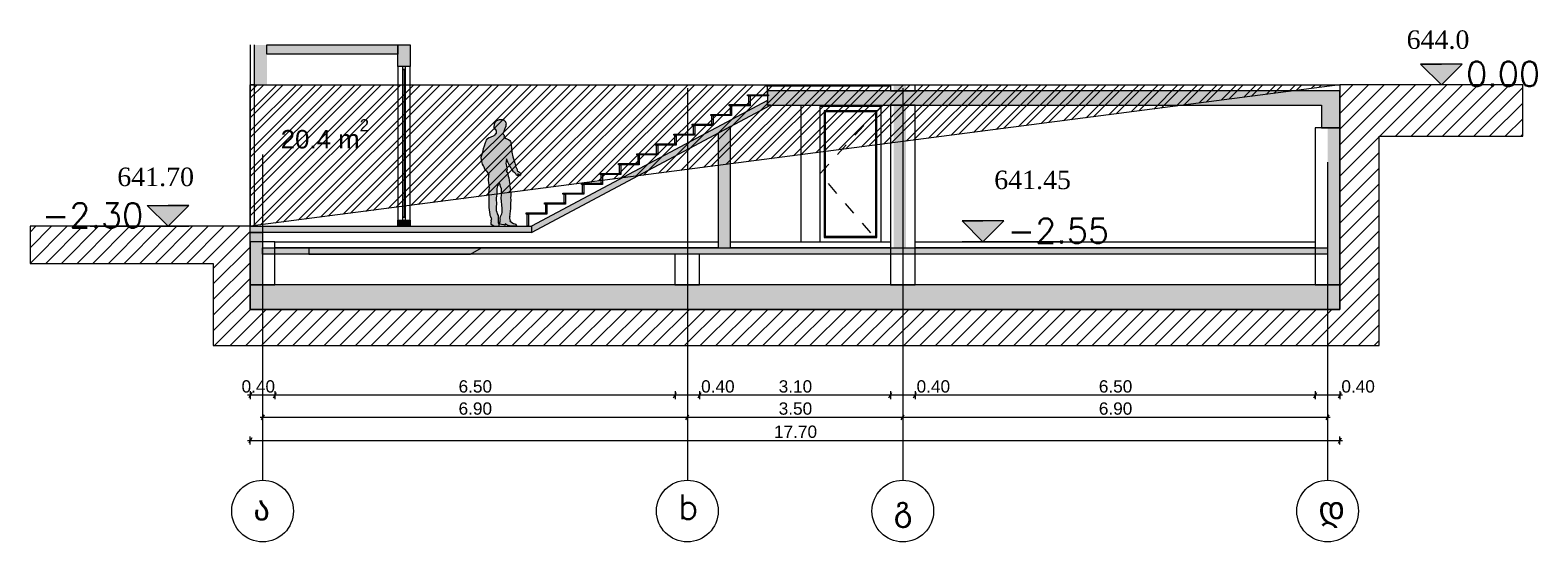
# Model space of a CAD drawing. Header units: millimetres. Extents: x 475616349 to 476941521, y 4620115302 to 4621446928.
# Drawn here: x 476884106 to 476908580, y 4620578186 to 4620586506 of the extents above; entities that cross this region are included whole.
import ezdxf

# ---------------------------------------------------------------- set-up
doc = ezdxf.new("R2010")
doc.units = ezdxf.units.MM
doc.header["$MEASUREMENT"] = 0
doc.linetypes.add('Dashed', pattern=[423.333333, 211.666667, -211.666667])
for name, color, linetype, lineweight in [('0_0 Architecture_Pen_No__7', 7, 'Continuous', 0), ('0_0 Architecture_Pen_No__8', 8, 'Continuous', 0), ('0_Pen_No__1_Pen_No__250', 7, 'Continuous', 0), ('0_Pen_No__250_Pen_No__142', 142, 'Continuous', 0), ('2D Drafting - General_Pen_No__250_Pen_No__7', 7, 'Continuous', 0), ('2D Drafting - General_Pen_No__250_Pen_No__7_Pen_No__154', 154, 'Continuous', 0), ('2D Drafting - General_Pen_No__250_Pen_No__7_Pen_No__250', 7, 'Continuous', 0), ('2D Drafting - General_Pen_No__250_Pen_No__7_Pen_No__7', 7, 'Continuous', 0), ('2D Drafting - General_Pen_No__5', 5, 'Continuous', 0), ('2D Drafting - General_Pen_No__7_Pen_No__253', 252, 'Continuous', 0), ('a-iataki_Pen_No__5_Pen_No__5_Pen_No__142', 142, 'Continuous', 0), ('gegmebi_Pen_No__7_Pen_No__250', 7, 'Continuous', 0), ('kar-panjara_Pen_No__7_Pen_No__250', 7, 'Continuous', 0), ('New_2D Drafting - General_Pen_No__1', 1, 'Continuous', 0), ('New_2D Drafting - General_Pen_No__250_Pen_No__7', 7, 'Continuous', 0), ('New_2D Drafting - General_Pen_No__7_Pen_No__250', 7, 'Continuous', 0), ('New_2D Drafting - General_Pen_No__7_Pen_No__7', 7, 'Continuous', 0), ('New_New_piketebi_Pen_No__7_Pen_No__1', 1, 'Continuous', 0), ('New_R03_Nakveti_Pen_No__1', 1, 'Continuous', 0), ('New_reg_nak_Pen_No__250', 7, 'Continuous', 0), ('New_shenobebi_Pen_No__4', 7, 'Continuous', 0), ('New_shenobebi_Pen_No__7', 7, 'Continuous', 0), ('zoma_Pen_No__142', 142, 'Continuous', 0), ('zoma_Pen_No__1_Pen_No__142', 142, 'Continuous', 0), ('zoma_Pen_No__5_Pen_No__5_Pen_No__142', 142, 'Continuous', 0)]:
    doc.layers.add(name, color=color, linetype=linetype, lineweight=lineweight)
doc.layers.add('New_R03_Nakveti', color=7, linetype='Continuous')
doc.layers.add('zoma', color=7, linetype='Continuous')
doc.styles.add('GENERATED_STYLE_2', font='arial.ttf')
doc.styles.add('GENERATED_STYLE_8', font='times.ttf')
doc.styles.add('GENERATED_STYLE_9', font='sylfaen.ttf')
doc.dimstyles.new('GENERATED_STYLE__1', dxfattribs={"dimtxt": 200, "dimasz": 64.421331, "dimexe": 0.18, "dimexo": 3, "dimgap": 0.09, "dimtad": 1, "dimtih": 1, "dimtoh": 1, "dimlfac": 0.001, "dimzin": 0, "dimdsep": 46, "dimtxsty": 'GENERATED_STYLE_2', "dimblk": 'ARROWHEAD_2', "dimblk1": 'ARROWHEAD_2', "dimblk2": 'ARROWHEAD_2', "dimcen": 0.09, "dimclrd": 142, "dimclre": 142, "dimclrt": 142, "dimadec": 0, "dimazin": 0, "dimtfac": 1, "dimtdec": 4, "dimtmove": 0, "dimatfit": 3, "dimfxl": 1, "dimtolj": 1, "dimtzin": 0, "dimarcsym": 0})
doc.dimstyles.new('GENERATED_STYLE__3', dxfattribs={"dimtxt": 200, "dimasz": 64.421331, "dimexe": 0.18, "dimexo": 3, "dimgap": 0.09, "dimtad": 1, "dimtih": 1, "dimtoh": 1, "dimlfac": 0.001, "dimzin": 0, "dimdsep": 46, "dimtxsty": 'GENERATED_STYLE_2', "dimblk": 'ARROWHEAD_2', "dimblk1": 'ARROWHEAD_2', "dimblk2": 'ARROWHEAD_2', "dimcen": 0.09, "dimclrd": 142, "dimclre": 142, "dimclrt": 142, "dimadec": 0, "dimazin": 0, "dimtfac": 1, "dimtdec": 4, "dimtmove": 2, "dimatfit": 3, "dimfxl": 1, "dimtolj": 1, "dimtzin": 0, "dimarcsym": 0})

# ---------------------------------------------------------------- blocks, each defined once
blk = doc.blocks.new('Standing Man Contour 02 23')
at = {"layer": 'New_R03_Nakveti_Pen_No__1', "linetype": 'Continuous', "lineweight": 0}
blk.add_hatch(color=1, dxfattribs=at).paths.add_polyline_path([(-109, 855), (-110, 843), (-109, 830), (-98, 820), (-83, 829), (-79, 840), (-69, 846), (-60, 846), (-79, 829), (-72, 823), (-44, 833), (-35, 844), (-29, 853), (-24, 864), (-19, 860), (-13, 868), (-1, 880), (6, 884), (25, 913), (38, 937), (52, 956), (65, 976), (77, 997), (86, 1019), (97, 1043), (108, 1072), (120, 1095), (125, 1046), (130, 1024), (120, 980), (111, 914), (125, 899), (105, 868), (100, 850), (91, 814), (85, 789), (75, 744), (72, 711), (66, 682), (70, 663), (63, 627), (53, 578), (51, 545), (51, 519), (49, 495), (53, 469), (50, 425), (53, 377), (54, 314), (54, 291), (62, 244), (66, 202), (67, 181), (73, 173), (69, 166), (71, 147), (71, 128), (64, 103), (58, 90), (69, 89), (35, 62), (8, 48), (-15, 42), (-31, 35), (-39, 21), (-40, 15), (-43, 14), (-43, 5), (-22, 0), (0, 0), (43, 2), (93, 14), (134, 35), (140, 38), (140, 20), (156, 24), (201, 30), (222, 36), (230, 43), (228, 67), (222, 67), (222, 86), (221, 102), (217, 102), (222, 109), (221, 132), (216, 158), (194, 201), (193, 225), (191, 251), (193, 288), (205, 461), (200, 509), (204, 558), (203, 607), (216, 648), (221, 673), (242, 713), (253, 683), (268, 657), (273, 639), (277, 613), (277, 582), (280, 548), (279, 520), (283, 491), (291, 462), (287, 420), (282, 388), (284, 357), (286, 327), (287, 299), (288, 280), (286, 258), (278, 232), (270, 202), (255, 177), (255, 135), (256, 102), (254, 83), (253, 74), (258, 75), (256, 63), (251, 45), (245, 34), (247, 19), (243, 15), (244, 0), (255, -4), (291, -4), (328, 4), (351, 19), (368, 31), (369, 45), (368, 58), (370, 70), (366, 85), (370, 87), (367, 104), (361, 117), (365, 126), (377, 152), (387, 176), (387, 188), (384, 191), (396, 269), (400, 304), (403, 332), (403, 369), (403, 412), (404, 486), (406, 529), (407, 553), (404, 578), (400, 590), (398, 631), (400, 664), (409, 719), (413, 739), (413, 779), (409, 799), (410, 825), (404, 851), (416, 860), (426, 877), (442, 898), (446, 897), (455, 909), (471, 931), (483, 961), (496, 983), (509, 1008), (522, 1053), (528, 1080), (528, 1089), (531, 1100), (531, 1126), (521, 1154), (518, 1173), (502, 1226), (492, 1263), (479, 1311), (462, 1365), (453, 1384), (451, 1392), (448, 1399), (437, 1415), (431, 1421), (428, 1430), (402, 1442), (379, 1450), (360, 1458), (340, 1465), (320, 1477), (311, 1486), (307, 1488), (301, 1496), (298, 1502), (293, 1511), (284, 1509), (282, 1517), (282, 1533), (284, 1541), (284, 1548), (286, 1563), (287, 1568), (291, 1570), (297, 1570), (302, 1574), (307, 1585), (312, 1602), (315, 1606), (320, 1601), (320, 1625), (315, 1648), (314, 1667), (319, 1664), (317, 1673), (299, 1696), (287, 1708), (275, 1718), (264, 1727), (260, 1726), (250, 1731), (232, 1736), (216, 1737), (207, 1736), (194, 1739), (180, 1735), (166, 1725), (164, 1730), (153, 1718), (147, 1708), (143, 1709), (139, 1697), (131, 1681), (127, 1659), (131, 1654), (131, 1642), (134, 1620), (136, 1621), (138, 1614), (139, 1610), (143, 1613), (144, 1602), (147, 1592), (153, 1574), (158, 1560), (164, 1539), (168, 1524), (173, 1517), (180, 1514), (181, 1502), (168, 1493), (161, 1483), (156, 1475), (157, 1465), (162, 1455), (154, 1444), (128, 1428), (102, 1417), (90, 1410), (66, 1394), (54, 1379), (51, 1364), (47, 1324), (41, 1271), (35, 1220), (36, 1204), (28, 1180), (21, 1156), (17, 1127), (13, 1113), (5, 1097), (4, 1079), (-3, 1063), (-8, 1046), (-12, 1037), (-17, 1031), (-21, 1011), (-24, 1002), (-29, 992), (-26, 978), (-36, 957), (-45, 937), (-54, 925), (-55, 917), (-53, 907), (-57, 899), (-72, 890), (-77, 885), (-85, 881), (-94, 875)])
at = {"layer": 'New_R03_Nakveti_Pen_No__1', "color": 1, "linetype": 'Continuous', "lineweight": 0, "flags": 128}
blk.add_lwpolyline([(-109, 855), (-110, 843), (-109, 830), (-98, 820), (-83, 829), (-79, 840), (-69, 846), (-60, 846), (-79, 829), (-72, 823), (-44, 833), (-35, 844), (-29, 853), (-24, 864), (-19, 860), (-13, 868), (-1, 880), (6, 884), (25, 913), (38, 937), (52, 956), (65, 976), (77, 997), (86, 1019), (97, 1043), (108, 1072), (120, 1095), (125, 1046), (130, 1024), (120, 980), (111, 914), (125, 899), (105, 868), (100, 850), (91, 814), (85, 789), (75, 744), (72, 711), (66, 682), (70, 663), (63, 627), (53, 578), (51, 545), (51, 519), (49, 495), (53, 469), (50, 425), (53, 377), (54, 314), (54, 291), (62, 244), (66, 202), (67, 181), (73, 173), (69, 166), (71, 147), (71, 128), (64, 103), (58, 90), (69, 89), (35, 62), (8, 48), (-15, 42), (-31, 35), (-39, 21), (-40, 15), (-43, 14), (-43, 5), (-22, 0), (0, 0), (43, 2), (93, 14), (134, 35), (140, 38), (140, 20), (156, 24), (201, 30), (222, 36), (230, 43), (228, 67), (222, 67), (222, 86), (221, 102), (217, 102), (222, 109), (221, 132), (216, 158), (194, 201), (193, 225), (191, 251), (193, 288), (205, 461), (200, 509), (204, 558), (203, 607), (216, 648), (221, 673), (242, 713), (253, 683), (268, 657), (273, 639), (277, 613), (277, 582), (280, 548), (279, 520), (283, 491), (291, 462), (287, 420), (282, 388), (284, 357), (286, 327), (287, 299), (288, 280), (286, 258), (278, 232), (270, 202), (255, 177), (255, 135), (256, 102), (254, 83), (253, 74), (258, 75), (256, 63), (251, 45), (245, 34), (247, 19), (243, 15), (244, 0), (255, -4), (291, -4), (328, 4), (351, 19), (368, 31), (369, 45), (368, 58), (370, 70), (366, 85), (370, 87), (367, 104), (361, 117), (365, 126), (377, 152), (387, 176), (387, 188), (384, 191), (396, 269), (400, 304), (403, 332), (403, 369), (403, 412), (404, 486), (406, 529), (407, 553), (404, 578), (400, 590), (398, 631), (400, 664), (409, 719), (413, 739), (413, 779), (409, 799), (410, 825), (404, 851), (416, 860), (426, 877), (442, 898), (446, 897), (455, 909), (471, 931), (483, 961), (496, 983), (509, 1008), (522, 1053), (528, 1080), (528, 1089), (531, 1100), (531, 1126), (521, 1154), (518, 1173), (502, 1226), (492, 1263), (479, 1311), (462, 1365), (453, 1384), (451, 1392), (448, 1399), (437, 1415), (431, 1421), (428, 1430), (402, 1442), (379, 1450), (360, 1458), (340, 1465), (320, 1477), (311, 1486), (307, 1488), (301, 1496), (298, 1502), (293, 1511), (284, 1509), (282, 1517), (282, 1533), (284, 1541), (284, 1548), (286, 1563), (287, 1568), (291, 1570), (297, 1570), (302, 1574), (307, 1585), (312, 1602), (315, 1606), (320, 1601), (320, 1625), (315, 1648), (314, 1667), (319, 1664), (317, 1673), (299, 1696), (287, 1708), (275, 1718), (264, 1727), (260, 1726), (250, 1731), (232, 1736), (216, 1737), (207, 1736), (194, 1739), (180, 1735), (166, 1725), (164, 1730), (153, 1718), (147, 1708), (143, 1709), (139, 1697), (131, 1681), (127, 1659), (131, 1654), (131, 1642), (134, 1620), (136, 1621), (138, 1614), (139, 1610), (143, 1613), (144, 1602), (147, 1592), (153, 1574), (158, 1560), (164, 1539), (168, 1524), (173, 1517), (180, 1514), (181, 1502), (168, 1493), (161, 1483), (156, 1475), (157, 1465), (162, 1455), (154, 1444), (128, 1428), (102, 1417), (90, 1410), (66, 1394), (54, 1379), (51, 1364), (47, 1324), (41, 1271), (35, 1220), (36, 1204), (28, 1180), (21, 1156), (17, 1127), (13, 1113), (5, 1097), (4, 1079), (-3, 1063), (-8, 1046), (-12, 1037), (-17, 1031), (-21, 1011), (-24, 1002), (-29, 992), (-26, 978), (-36, 957), (-45, 937), (-54, 925), (-55, 917), (-53, 907), (-57, 899), (-72, 890), (-77, 885), (-85, 881), (-94, 875)], close=True, dxfattribs=at)
blk = doc.blocks.new('*D492', base_point=(476577134, 4620325126))
at = {"layer": 'zoma_Pen_No__142', "color": 142, "linetype": 'Continuous', "lineweight": 0, "transparency": 16777216}
for p, q in [((476898256, 4620580169), (476898305, 4620580253)), ((476898281, 4620580275), (476898281, 4620580147)), ((476905181, 4620580211), (476898281, 4620580211)), ((476905156, 4620580169), (476905205, 4620580253)), ((476905181, 4620580275), (476905181, 4620580147)), ((476905222, 4620580211), (476905181, 4620580211))]:
    blk.add_line(p, q, dxfattribs=at)
at = {"layer": 'zoma_Pen_No__142', "color": 142, "lineweight": 0, "transparency": 16777216, "insert": (476901465, 4620580251), "char_height": 200, "attachment_point": 7, "style": 'GENERATED_STYLE_2'}
blk.add_mtext('\\A1;{\\pql;\\fArial CYR|b0|i0|c204|p34;6.90}', dxfattribs=at)
blk = doc.blocks.new('ARROWHEAD_2')
at = {"color": 0, "linetype": 'Continuous', "lineweight": 0}
for p, q in [((0, 0), (-1, 0)), ((-0.38, -0.66), (0.38, 0.66))]:
    blk.add_line(p, q, dxfattribs=at)
blk = doc.blocks.new('*D493', base_point=(476577134, 4620325126))
at = {"layer": 'zoma_Pen_No__142', "color": 142, "linetype": 'Continuous', "lineweight": 0, "transparency": 16777216}
for p, q in [((476894757, 4620580169), (476894806, 4620580253)), ((476894781, 4620580275), (476894781, 4620580147)), ((476898281, 4620580211), (476894781, 4620580211)), ((476898256, 4620580169), (476898305, 4620580253))]:
    blk.add_line(p, q, dxfattribs=at)
at = {"layer": 'zoma_Pen_No__142', "color": 142, "lineweight": 0, "transparency": 16777216, "insert": (476896265, 4620580251), "char_height": 200, "attachment_point": 7, "style": 'GENERATED_STYLE_2'}
blk.add_mtext('\\A1;{\\pql;\\fArial CYR|b0|i0|c204|p34;3.50}', dxfattribs=at)
blk = doc.blocks.new('*D494', base_point=(476577134, 4620325126))
at = {"layer": 'zoma_Pen_No__142', "color": 142, "linetype": 'Continuous', "lineweight": 0, "transparency": 16777216}
for p, q in [((476887881, 4620580211), (476887840, 4620580211)), ((476887906, 4620580253), (476887857, 4620580169)), ((476887881, 4620580275), (476887881, 4620580147)), ((476894781, 4620580211), (476887881, 4620580211)), ((476894757, 4620580169), (476894806, 4620580253)), ((476894781, 4620580275), (476894781, 4620580147))]:
    blk.add_line(p, q, dxfattribs=at)
at = {"layer": 'zoma_Pen_No__142', "color": 142, "lineweight": 0, "transparency": 16777216, "insert": (476891065, 4620580251), "char_height": 200, "attachment_point": 7, "style": 'GENERATED_STYLE_2'}
blk.add_mtext('\\A1;{\\pql;\\fArial CYR|b0|i0|c204|p34;6.90}', dxfattribs=at)
blk = doc.blocks.new('*D495', base_point=(476577134, 4620325126))
at = {"layer": 'zoma_Pen_No__142', "color": 142, "linetype": 'Continuous', "lineweight": 0, "transparency": 16777216}
for p, q in [((476904956, 4620580528), (476905005, 4620580613)), ((476904980, 4620580634), (476904980, 4620580507)), ((476905356, 4620580528), (476905405, 4620580613)), ((476905381, 4620580634), (476905381, 4620580507)), ((476905381, 4620580571), (476904980, 4620580571)), ((476905422, 4620580571), (476905381, 4620580571))]:
    blk.add_line(p, q, dxfattribs=at)
at = {"layer": 'zoma_Pen_No__142', "color": 142, "lineweight": 0, "transparency": 16777216, "insert": (476905405, 4620580611), "char_height": 200, "attachment_point": 7, "style": 'GENERATED_STYLE_2'}
blk.add_mtext('\\A1;{\\pql;\\fArial CYR|b0|i0|c204|p34;0.40}', dxfattribs=at)
blk = doc.blocks.new('*D496', base_point=(476577134, 4620325126))
at = {"layer": 'zoma_Pen_No__142', "color": 142, "linetype": 'Continuous', "lineweight": 0, "transparency": 16777216}
for p, q in [((476898456, 4620580528), (476898505, 4620580613)), ((476898481, 4620580634), (476898481, 4620580507)), ((476904956, 4620580528), (476905005, 4620580613)), ((476904980, 4620580634), (476904980, 4620580507)), ((476904980, 4620580571), (476898481, 4620580571))]:
    blk.add_line(p, q, dxfattribs=at)
at = {"layer": 'zoma_Pen_No__142', "color": 142, "lineweight": 0, "transparency": 16777216, "char_height": 200, "attachment_point": 7, "style": 'GENERATED_STYLE_2'}
for s, insert in [('\\A1;{\\pql;\\fArial CYR|b0|i0|c204|p34;0.40}', (476898505, 4620580611)), ('\\A1;{\\pql;\\fArial CYR|b0|i0|c204|p34;6.50}', (476901465, 4620580611))]:
    blk.add_mtext(s, dxfattribs=dict(at, insert=insert))
blk = doc.blocks.new('*D497', base_point=(476577134, 4620325126))
at = {"layer": 'zoma_Pen_No__142', "color": 142, "linetype": 'Continuous', "lineweight": 0, "transparency": 16777216}
for p, q in [((476898056, 4620580528), (476898105, 4620580613)), ((476898081, 4620580634), (476898081, 4620580507)), ((476898456, 4620580528), (476898505, 4620580613)), ((476898481, 4620580634), (476898481, 4620580507)), ((476898481, 4620580571), (476898081, 4620580571))]:
    blk.add_line(p, q, dxfattribs=at)
blk = doc.blocks.new('*D498', base_point=(476577134, 4620325126))
at = {"layer": 'zoma_Pen_No__142', "color": 142, "linetype": 'Continuous', "lineweight": 0, "transparency": 16777216}
for p, q in [((476894956, 4620580528), (476895005, 4620580613)), ((476894981, 4620580634), (476894981, 4620580507)), ((476898056, 4620580528), (476898105, 4620580613)), ((476898081, 4620580634), (476898081, 4620580507)), ((476898081, 4620580571), (476894981, 4620580571))]:
    blk.add_line(p, q, dxfattribs=at)
at = {"layer": 'zoma_Pen_No__142', "color": 142, "lineweight": 0, "transparency": 16777216, "char_height": 200, "attachment_point": 7, "style": 'GENERATED_STYLE_2'}
for s, insert in [('\\A1;{\\pql;\\fArial CYR|b0|i0|c204|p34;0.40}', (476895005, 4620580611)), ('\\A1;{\\pql;\\fArial CYR|b0|i0|c204|p34;3.10}', (476896265, 4620580611))]:
    blk.add_mtext(s, dxfattribs=dict(at, insert=insert))
blk = doc.blocks.new('*D499', base_point=(476577134, 4620325126))
at = {"layer": 'zoma_Pen_No__142', "color": 142, "linetype": 'Continuous', "lineweight": 0, "transparency": 16777216}
for p, q in [((476894556, 4620580528), (476894605, 4620580613)), ((476894581, 4620580634), (476894581, 4620580507)), ((476894956, 4620580528), (476895005, 4620580613)), ((476894981, 4620580634), (476894981, 4620580507)), ((476894981, 4620580571), (476894581, 4620580571))]:
    blk.add_line(p, q, dxfattribs=at)
blk = doc.blocks.new('*D500', base_point=(476577134, 4620325126))
at = {"layer": 'zoma_Pen_No__142', "color": 142, "linetype": 'Continuous', "lineweight": 0, "transparency": 16777216}
for p, q in [((476888057, 4620580528), (476888106, 4620580613)), ((476894556, 4620580528), (476894605, 4620580613)), ((476894581, 4620580634), (476894581, 4620580507)), ((476894581, 4620580571), (476888081, 4620580571))]:
    blk.add_line(p, q, dxfattribs=at)
at = {"layer": 'zoma_Pen_No__142', "color": 142, "lineweight": 0, "transparency": 16777216, "insert": (476891065, 4620580611), "char_height": 200, "attachment_point": 7, "style": 'GENERATED_STYLE_2'}
blk.add_mtext('\\A1;{\\pql;\\fArial CYR|b0|i0|c204|p34;6.50}', dxfattribs=at)
blk = doc.blocks.new('*D501', base_point=(476577134, 4620325126))
at = {"layer": 'zoma_Pen_No__142', "color": 142, "linetype": 'Continuous', "lineweight": 0, "transparency": 16777216}
for p, q in [((476887705, 4620580613), (476887656, 4620580528)), ((476887681, 4620580634), (476887681, 4620580507)), ((476888057, 4620580528), (476888106, 4620580613)), ((476888081, 4620580634), (476888081, 4620580507)), ((476887681, 4620580571), (476887639, 4620580571)), ((476888081, 4620580571), (476887681, 4620580571)), ((476894581, 4620580571), (476888081, 4620580571))]:
    blk.add_line(p, q, dxfattribs=at)
at = {"layer": 'zoma_Pen_No__142', "color": 142, "lineweight": 0, "transparency": 16777216, "insert": (476887540, 4620580611), "char_height": 200, "attachment_point": 7, "style": 'GENERATED_STYLE_2'}
blk.add_mtext('\\A1;{\\pql;\\fArial CYR|b0|i0|c204|p34;0.40}', dxfattribs=at)
blk = doc.blocks.new('*D502', base_point=(476577134, 4620325126))
at = {"layer": 'zoma_Pen_No__142', "color": 142, "linetype": 'Continuous', "lineweight": 0, "transparency": 16777216}
for p, q in [((476887705, 4620579877), (476887656, 4620579792)), ((476887681, 4620579771), (476887681, 4620579898)), ((476905356, 4620579792), (476905405, 4620579877)), ((476905381, 4620579771), (476905381, 4620579898)), ((476887639, 4620579834), (476887681, 4620579834)), ((476887681, 4620579834), (476905381, 4620579834)), ((476905381, 4620579834), (476905422, 4620579834))]:
    blk.add_line(p, q, dxfattribs=at)
at = {"layer": 'zoma_Pen_No__142', "color": 142, "lineweight": 0, "transparency": 16777216, "insert": (476896189, 4620579874), "char_height": 200, "attachment_point": 7, "style": 'GENERATED_STYLE_2'}
blk.add_mtext('\\A1;{\\pql;\\fArial CYR|b0|i0|c204|p34;17.70}', dxfattribs=at)

msp = doc.modelspace()

# ---------------------------------------------------------------- hatches: boundary and pattern name
at = {"layer": '0_0 Architecture_Pen_No__8', "linetype": 'Continuous', "lineweight": 0, "true_color": 0x404040}
msp.add_hatch(color=250, dxfattribs=at).paths.add_polyline_path([(476905380.742, 4620582366.264), (476887681.124, 4620582366.264), (476887681.124, 4620581966.264), (476905380.742, 4620581966.264)])
at = {"layer": '0_Pen_No__250_Pen_No__142', "linetype": 'Continuous', "lineweight": 0}
for points in [[(476907029.266, 4620585616.264), (476907366.795, 4620585953.958), (476906691.573, 4620585953.793)], [(476886345.109, 4620583316.272), (476886007.58, 4620583653.966), (476886682.802, 4620583653.801)], [(476899582.435, 4620583066.264), (476899919.964, 4620583403.958), (476899244.741, 4620583403.793)]]:
    msp.add_hatch(color=142, dxfattribs=at).paths.add_polyline_path(points)
at = {"layer": '2D Drafting - General_Pen_No__250_Pen_No__7', "linetype": 'Continuous', "lineweight": 0}
for points in [[(476887950.393, 4620586266.256), (476890080.399, 4620586266.256), (476890080.399, 4620586116.256), (476887950.393, 4620586116.256)], [(476905180.946, 4620585516.263), (476905081.124, 4620585516.263), (476896080.39, 4620585516.263), (476896080.39, 4620585286.171), (476905081.124, 4620585286.171), (476905081.124, 4620584916.264), (476905380.742, 4620584916.264), (476905380.742, 4620585516.263)], [(476896134.09, 4620585286.171), (476896080.39, 4620585286.173), (476896080.393, 4620585359.332), (476892250.84, 4620583316.272), (476892250.84, 4620583266.178), (476892250.84, 4620583217.101)], [(476905181.142, 4620582966.264), (476905181.142, 4620582866.257), (476887881.107, 4620582866.257), (476887881.124, 4620582966.264)]]:
    msp.add_hatch(color=7, dxfattribs=at).paths.add_polyline_path(points)
at = {"layer": '2D Drafting - General_Pen_No__250_Pen_No__7_Pen_No__154', "linetype": 'Continuous', "lineweight": 0}
for points in [[(476905181.142, 4620582366.264), (476905181.142, 4620584916.264), (476905380.742, 4620584916.264), (476905380.742, 4620582366.264)], [(476887881.142, 4620582366.264), (476887681.383, 4620582366.264), (476887681.383, 4620583216.14), (476887881.142, 4620583216.14)]]:
    msp.add_hatch(color=154, dxfattribs=at).paths.add_polyline_path(points)
at = {"layer": '2D Drafting - General_Pen_No__250_Pen_No__7_Pen_No__7', "linetype": 'Continuous', "lineweight": 0}
for points in [[(476887751.374, 4620585616.264), (476887751.374, 4620586266.256), (476887951.374, 4620586266.256), (476887951.374, 4620585616.264)], [(476890080.399, 4620585916.272), (476890080.399, 4620586266.256), (476890280.22, 4620586266.256), (476890280.22, 4620585916.272)], [(476898131.124, 4620582966.264), (476898131.124, 4620585623.18), (476898331.124, 4620585623.18), (476898331.124, 4620582966.264)], [(476890080.399, 4620583316.272), (476890080.399, 4620583416.272), (476890280.22, 4620583416.272), (476890280.22, 4620583316.272)]]:
    msp.add_hatch(color=7, dxfattribs=at).paths.add_polyline_path(points)
at = {"layer": 'New_2D Drafting - General_Pen_No__1', "linetype": 'Continuous', "lineweight": 0}
h = msp.add_hatch(dxfattribs=at)
h.set_pattern_fill('STEEL', color=1, style=0, pattern_type=2)
h.set_pattern_definition([(45, (476577134.07, 4620325125.74), (-159.09903, 159.09903), []), (45, (476577081.04, 4620325178.77), (-159.09903, 159.09903), [])])
h.paths.add_polyline_path([(476887681.374, 4620585616.134), (476905380.742, 4620585616.264), (476887681.374, 4620583316.272)])
at = {"layer": 'New_2D Drafting - General_Pen_No__250_Pen_No__7', "linetype": 'Continuous', "lineweight": 0}
for points in [[(476895281.383, 4620582966.264), (476895481.388, 4620582966.264), (476895481.383, 4620584938.468), (476895281.383, 4620584831.832)], [(476887681.383, 4620583216.14), (476887681.383, 4620583316.272), (476892250.84, 4620583316.272), (476892250.84, 4620583216.14)], [(476888630.238, 4620582966.389), (476888630.238, 4620582866.257), (476891260.378, 4620582866.257), (476891436.075, 4620582966.389)]]:
    msp.add_hatch(color=7, dxfattribs=at).paths.add_polyline_path(points)
at = {"layer": 'New_2D Drafting - General_Pen_No__7_Pen_No__7', "linetype": 'Continuous', "lineweight": 0}
h = msp.add_hatch(dxfattribs=at)
h.set_pattern_fill('MASONRY_BLOCK', style=0, pattern_type=2)
h.set_pattern_definition([(45, (476577134.07, 4620325125.74), (-127.27922, 127.27922), [])])
h.paths.add_polyline_path([(476908351.209, 4620584780.54), (476908350.926, 4620585616.264), (476905380.749, 4620585616.264), (476905380.711, 4620581966.264), (476887680.919, 4620581966.264), (476887680.919, 4620583316.272), (476884105.627, 4620583316.272), (476884105.627, 4620582712.924), (476887080.593, 4620582712.924), (476887080.593, 4620581379.336), (476906018.381, 4620581379.336), (476906018.381, 4620584779.752)])

# ---------------------------------------------------------------- linework, layer by layer
at = {"layer": '0_0 Architecture_Pen_No__7', "color": 7, "linetype": 'Continuous', "lineweight": 0, "flags": 128}
msp.add_lwpolyline([(476905380.742, 4620582366.264), (476887681.124, 4620582366.264), (476887681.124, 4620581966.264), (476905380.742, 4620581966.264)], close=True, dxfattribs=at)
at = {"layer": '0_Pen_No__1_Pen_No__250', "color": 7, "linetype": 'Continuous', "lineweight": 0, "flags": 128}
for points in [[(476907029.266, 4620585616.264), (476906691.573, 4620585953.793), (476907029.184, 4620585953.875)], [(476907029.266, 4620585616.264), (476907366.795, 4620585953.958), (476907029.184, 4620585953.875)], [(476908291.655, 4620585616.572), (476906691.655, 4620585616.182)], [(476886345.109, 4620583316.272), (476886007.58, 4620583653.966), (476886345.191, 4620583653.883)], [(476886345.109, 4620583316.272), (476886682.802, 4620583653.801), (476886345.191, 4620583653.883)], [(476885082.72, 4620583316.58), (476886682.72, 4620583316.19)], [(476899582.435, 4620583066.264), (476899244.741, 4620583403.793), (476899582.352, 4620583403.875)], [(476899582.435, 4620583066.264), (476899919.964, 4620583403.958), (476899582.352, 4620583403.875)], [(476900844.824, 4620583066.572), (476899244.824, 4620583066.182)]]:
    msp.add_lwpolyline(points, dxfattribs=at)
at = {"layer": '0_Pen_No__250_Pen_No__142', "color": 142, "linetype": 'Continuous', "lineweight": 0, "flags": 128}
for points in [[(476907029.266, 4620585616.264), (476907366.795, 4620585953.958), (476906691.573, 4620585953.793)], [(476886345.109, 4620583316.272), (476886007.58, 4620583653.966), (476886682.802, 4620583653.801)], [(476899582.435, 4620583066.264), (476899919.964, 4620583403.958), (476899244.741, 4620583403.793)]]:
    msp.add_lwpolyline(points, close=True, dxfattribs=at)
at = {"layer": '2D Drafting - General_Pen_No__250_Pen_No__7', "color": 7, "linetype": 'Continuous', "lineweight": 0, "flags": 128}
for points in [[(476887950.393, 4620586266.256), (476890080.399, 4620586266.256), (476890080.399, 4620586116.256), (476887950.393, 4620586116.256)], [(476905180.946, 4620585516.263), (476905081.124, 4620585516.263), (476896080.39, 4620585516.263), (476896080.39, 4620585286.171), (476905081.124, 4620585286.171), (476905081.124, 4620584916.264), (476905380.742, 4620584916.264), (476905380.742, 4620585516.263)], [(476896134.09, 4620585286.171), (476896080.39, 4620585286.173), (476896080.393, 4620585359.332), (476892250.84, 4620583316.272), (476892250.84, 4620583266.178), (476892250.84, 4620583217.101)], [(476905181.142, 4620582966.264), (476905181.142, 4620582866.257), (476887881.107, 4620582866.257), (476887881.124, 4620582966.264)]]:
    msp.add_lwpolyline(points, close=True, dxfattribs=at)
at = {"layer": '2D Drafting - General_Pen_No__250_Pen_No__7_Pen_No__250', "color": 7, "linetype": 'Continuous', "lineweight": 0, "flags": 128}
for points in [[(476890080.399, 4620585916.272), (476890080.399, 4620586266.256), (476890280.22, 4620586266.256), (476890280.22, 4620585916.272)], [(476890080.399, 4620583316.272), (476890080.399, 4620583416.272), (476890280.22, 4620583416.272), (476890280.22, 4620583316.272)]]:
    msp.add_lwpolyline(points, close=True, dxfattribs=at)
at = {"layer": '2D Drafting - General_Pen_No__250_Pen_No__7_Pen_No__7', "color": 7, "linetype": 'Continuous', "lineweight": 0, "flags": 128}
msp.add_lwpolyline([(476887881.142, 4620582366.264), (476887681.383, 4620582366.264), (476887681.383, 4620583216.14), (476887881.142, 4620583216.14)], close=True, dxfattribs=at)
at = {"layer": '2D Drafting - General_Pen_No__7_Pen_No__253', "color": 252, "linetype": 'Continuous', "lineweight": 0, "flags": 128}
for points in [[(476897931.124, 4620585266.264), (476896931.123, 4620585266.264), (476896931.123, 4620583066.264), (476897931.124, 4620583066.264)], [(476897861.584, 4620585196.264), (476897001.123, 4620585196.264), (476897001.123, 4620583136.264), (476897861.584, 4620583136.264)], [(476897841.584, 4620585176.264), (476897021.123, 4620585176.264), (476897021.123, 4620583156.264), (476897841.584, 4620583156.264)]]:
    msp.add_lwpolyline(points, close=True, dxfattribs=at)
at = {"layer": '2D Drafting - General_Pen_No__7_Pen_No__253', "color": 252, "linetype": 'Dashed', "lineweight": 0, "flags": 128}
msp.add_lwpolyline([(476897931.124, 4620585266.264), (476896931.123, 4620584166.264), (476897881.123, 4620583066.264)], dxfattribs=at)
at = {"layer": 'gegmebi_Pen_No__7_Pen_No__250', "color": 7, "linetype": 'Continuous', "lineweight": 0, "flags": 128}
msp.add_lwpolyline([(476896461.124, 4620585516.264), (476896461.124, 4620585516.132)], dxfattribs=at)
for points in [[(476905380.742, 4620585516.264), (476898481.855, 4620585516.264), (476898481.855, 4620585616.264), (476905380.742, 4620585616.264)], [(476895281.383, 4620582966.264), (476888081.733, 4620582966.264), (476888081.733, 4620583066.264), (476895281.383, 4620583066.264)], [(476898081.505, 4620582966.264), (476895481.388, 4620582966.264), (476895481.388, 4620583066.264), (476898081.505, 4620583066.264)], [(476904980.392, 4620582966.264), (476898481.855, 4620582966.264), (476898481.855, 4620583066.264), (476904980.392, 4620583066.264)]]:
    msp.add_lwpolyline(points, close=True, dxfattribs=at)
at = {"layer": 'kar-panjara_Pen_No__7_Pen_No__250', "color": 7, "linetype": 'Continuous', "lineweight": 0, "flags": 128}
for points in [[(476887681.374, 4620586266.256), (476887681.374, 4620585616.264)], [(476887751.374, 4620585616.264), (476887751.374, 4620586266.256)], [(476887681.374, 4620585616.264), (476887681.374, 4620583316.272), (476887751.374, 4620583316.272), (476887751.374, 4620585616.264)], [(476898081.505, 4620585616.264), (476898081.505, 4620585516.264), (476898481.855, 4620585516.264), (476898481.855, 4620585616.264)]]:
    msp.add_lwpolyline(points, dxfattribs=at)
for points in [[(476898081.505, 4620585285.171), (476898081.505, 4620582366.264), (476898481.855, 4620582366.264), (476898481.855, 4620585285.171)], [(476904980.392, 4620584916.264), (476904980.392, 4620582366.264), (476905380.742, 4620582366.264), (476905380.742, 4620584916.264)], [(476887681.383, 4620583066.264), (476887681.383, 4620582366.264), (476888081.733, 4620582366.264), (476888081.733, 4620583066.264)], [(476894579.813, 4620582866.257), (476894579.813, 4620582366.264), (476894980.163, 4620582366.264), (476894980.163, 4620582866.257)]]:
    msp.add_lwpolyline(points, close=True, dxfattribs=at)
at = {"layer": 'New_2D Drafting - General_Pen_No__1', "color": 1, "linetype": 'Continuous', "lineweight": 0, "flags": 128}
msp.add_lwpolyline([(476887681.374, 4620585616.134), (476905380.742, 4620585616.264), (476887681.374, 4620583316.272)], close=True, dxfattribs=at)
at = {"layer": 'New_2D Drafting - General_Pen_No__250_Pen_No__7', "color": 7, "linetype": 'Continuous', "lineweight": 0, "flags": 128}
for points in [[(476895281.383, 4620582966.264), (476895481.388, 4620582966.264), (476895481.383, 4620584938.468), (476895281.383, 4620584831.832)], [(476887681.383, 4620583216.14), (476887681.383, 4620583316.272), (476892250.84, 4620583316.272), (476892250.84, 4620583216.14)], [(476888630.238, 4620582966.389), (476888630.238, 4620582866.257), (476891260.378, 4620582866.257), (476891436.075, 4620582966.389)]]:
    msp.add_lwpolyline(points, close=True, dxfattribs=at)
at = {"layer": 'New_2D Drafting - General_Pen_No__7_Pen_No__250', "color": 7, "linetype": 'Continuous', "lineweight": 0, "flags": 128}
msp.add_lwpolyline([(476908351.209, 4620584780.54), (476908350.926, 4620585616.264), (476905380.749, 4620585616.264), (476905380.711, 4620581966.264), (476887680.919, 4620581966.264), (476887680.919, 4620583316.272), (476884105.627, 4620583316.272), (476884105.627, 4620582712.924), (476887080.593, 4620582712.924), (476887080.593, 4620581379.336), (476906018.381, 4620581379.336), (476906018.381, 4620584779.752)], close=True, dxfattribs=at)
at = {"layer": 'New_reg_nak_Pen_No__250', "color": 7, "linetype": 'Continuous', "lineweight": 0}
for p, q in [((476887751.374, 4620585616.264), (476887681.374, 4620585616.264)), ((476905380.742, 4620585616.264), (476905380.742, 4620585516.263)), ((476896630.163, 4620583066.264), (476896630.163, 4620585285.171))]:
    msp.add_line(p, q, dxfattribs=at)
at = {"layer": 'New_shenobebi_Pen_No__4', "color": 7, "linetype": 'Continuous', "lineweight": 0}
for points in [[(476898079.096, 4620585596.272), (476896060.394, 4620585596.272), (476896060.394, 4620585616.272), (476898079.096, 4620585616.272)], [(476895800.394, 4620585276.272), (476895460.394, 4620585276.272), (476895460.394, 4620585296.272), (476895800.394, 4620585296.272)], [(476895500.394, 4620585276.272), (476895500.394, 4620585136.272), (476895480.394, 4620585136.272), (476895480.394, 4620585276.272)], [(476896100.394, 4620585436.272), (476895760.394, 4620585436.272), (476895760.394, 4620585456.272), (476896100.394, 4620585456.272)], [(476895800.394, 4620585436.272), (476895800.394, 4620585296.272), (476895780.394, 4620585296.272), (476895780.394, 4620585436.272)], [(476895500.394, 4620585116.272), (476895160.394, 4620585116.272), (476895160.394, 4620585136.272), (476895500.394, 4620585136.272)], [(476895200.394, 4620585116.272), (476895200.394, 4620584976.272), (476895180.394, 4620584976.272), (476895180.394, 4620585116.272)], [(476894900.394, 4620584796.272), (476894560.394, 4620584796.272), (476894560.394, 4620584816.272), (476894900.394, 4620584816.272)], [(476894600.394, 4620584796.272), (476894600.394, 4620584656.272), (476894580.394, 4620584656.272), (476894580.394, 4620584796.272)], [(476895200.394, 4620584956.272), (476894860.394, 4620584956.272), (476894860.394, 4620584976.272), (476895200.394, 4620584976.272)], [(476894900.394, 4620584956.272), (476894900.394, 4620584816.272), (476894880.394, 4620584816.272), (476894880.394, 4620584956.272)], [(476894600.394, 4620584636.272), (476894260.394, 4620584636.272), (476894260.394, 4620584656.272), (476894600.394, 4620584656.272)], [(476894300.394, 4620584636.272), (476894300.394, 4620584496.272), (476894280.394, 4620584496.272), (476894280.394, 4620584636.272)], [(476894000.394, 4620584316.272), (476893660.394, 4620584316.272), (476893660.394, 4620584336.272), (476894000.394, 4620584336.272)], [(476893700.394, 4620584316.272), (476893700.394, 4620584176.272), (476893680.394, 4620584176.272), (476893680.394, 4620584316.272)], [(476894300.394, 4620584476.272), (476893960.394, 4620584476.272), (476893960.394, 4620584496.272), (476894300.394, 4620584496.272)], [(476894000.394, 4620584476.272), (476894000.394, 4620584336.272), (476893980.394, 4620584336.272), (476893980.394, 4620584476.272)], [(476893700.394, 4620584156.272), (476893360.394, 4620584156.272), (476893360.394, 4620584176.272), (476893700.394, 4620584176.272)], [(476893400.394, 4620584156.272), (476893400.394, 4620584016.272), (476893380.394, 4620584016.272), (476893380.394, 4620584156.272)], [(476893100.394, 4620583836.272), (476892760.394, 4620583836.272), (476892760.394, 4620583856.272), (476893100.394, 4620583856.272)], [(476892800.394, 4620583836.272), (476892800.394, 4620583696.272), (476892780.394, 4620583696.272), (476892780.394, 4620583836.272)], [(476893400.394, 4620583996.272), (476893060.394, 4620583996.272), (476893060.394, 4620584016.272), (476893400.394, 4620584016.272)], [(476893100.394, 4620583996.272), (476893100.394, 4620583856.272), (476893080.394, 4620583856.272), (476893080.394, 4620583996.272)], [(476892500.394, 4620583516.272), (476892160.394, 4620583516.272), (476892160.394, 4620583536.272), (476892500.394, 4620583536.272)], [(476892800.394, 4620583676.272), (476892460.394, 4620583676.272), (476892460.394, 4620583696.272), (476892800.394, 4620583696.272)], [(476892500.394, 4620583676.272), (476892500.394, 4620583536.272), (476892480.394, 4620583536.272), (476892480.394, 4620583676.272)], [(476892200.394, 4620583516.272), (476892200.394, 4620583316.272), (476892180.394, 4620583316.272), (476892180.394, 4620583516.272)]]:
    msp.add_lwpolyline(points, close=True, dxfattribs=at)
msp.add_lwpolyline([(476896080.394, 4620585456.272), (476896080.394, 4620585596.272)], dxfattribs=at)
at = {"layer": 'New_shenobebi_Pen_No__7', "color": 7, "linetype": 'Continuous', "lineweight": 0}
for points in [[(476890280.399, 4620583416.272), (476890280.399, 4620585916.272), (476890080.399, 4620585916.272), (476890080.399, 4620583416.272)], [(476890205.399, 4620585916.272), (476890155.399, 4620585916.272), (476890155.399, 4620585866.272), (476890205.399, 4620585866.272)], [(476890205.399, 4620585866.272), (476890155.399, 4620585866.272), (476890155.399, 4620583466.272), (476890205.399, 4620583466.272)], [(476890205.399, 4620583466.272), (476890155.399, 4620583466.272), (476890155.399, 4620583416.272), (476890205.399, 4620583416.272)]]:
    msp.add_lwpolyline(points, close=True, dxfattribs=at)
msp.add_lwpolyline([(476890180.399, 4620585866.272), (476890180.399, 4620583466.272)], dxfattribs=at)
at = {"layer": 'zoma_Pen_No__5_Pen_No__5_Pen_No__142', "color": 142, "linetype": 'Continuous', "lineweight": 0}
for p, q in [((476894780.946, 4620585564.079), (476894780.946, 4620579181.089)), ((476898280.946, 4620585564.079), (476898280.946, 4620579181.089)), ((476887880.946, 4620584484.846), (476887880.946, 4620579181.089)), ((476905180.946, 4620584358.051), (476905180.946, 4620579181.089))]:
    msp.add_line(p, q, dxfattribs=at)
for centre in [(476887880.946, 4620578687.256), (476894780.946, 4620578687.256), (476898280.946, 4620578687.256), (476905180.946, 4620578687.256)]:
    msp.add_circle(centre, 501.115, dxfattribs=at)

# ---------------------------------------------------------------- block references
at = {"layer": 'New_R03_Nakveti', "color": 7, "linetype": 'Continuous', "lineweight": 0, "xscale": -1, "zscale": 1000}
msp.add_blockref('Standing Man Contour 02 23', (476891963.964, 4620583316.272), dxfattribs=at)

# ---------------------------------------------------------------- texts
at = {"layer": '2D Drafting - General_Pen_No__5', "color": 5, "lineweight": 0, "insert": (476888176.469, 4620584578.232), "char_height": 300, "attachment_point": 7, "style": 'GENERATED_STYLE_2'}
msp.add_mtext('{\\fArial CYR|b0|i0|c204|p34;20.4 m{\\H0.66x;\\S2^  ;}}', dxfattribs=at)
at = {"layer": 'a-iataki_Pen_No__5_Pen_No__5_Pen_No__142', "color": 142, "linetype": 'Continuous', "lineweight": 0, "insert": (476894632.563, 4620578955.216), "char_height": 400, "attachment_point": 1}
msp.add_mtext('\\A1;{\\pql;\\Ftxt.shx;b}', dxfattribs=at)
at = {"layer": 'a-iataki_Pen_No__5_Pen_No__5_Pen_No__142', "color": 142, "linetype": 'Continuous', "lineweight": 0, "char_height": 400, "attachment_point": 1, "style": 'GENERATED_STYLE_9'}
for s, insert in [('\\A1;{\\pql;\\fSylfaen|b0|i0|c0|p18;ა}', (476887732.563, 4620578936.516)), ('\\A1;{\\pql;\\fSylfaen|b0|i0|c0|p18;გ}', (476898132.563, 4620578936.516)), ('\\A1;{\\pql;\\fSylfaen|b0|i0|c0|p18;დ}', (476905032.563, 4620578936.516))]:
    msp.add_mtext(s, dxfattribs=dict(at, insert=insert))
at = {"layer": 'New_New_piketebi_Pen_No__7_Pen_No__1', "color": 1, "linetype": 'Continuous', "lineweight": 0, "char_height": 300, "style": 'GENERATED_STYLE_8'}
for s, insert, attachment_point in [('\\A1;{\\pql;\\fTimes New Roman|b0|i0|c0|p18;6\\fTimes New Roman|b0|i0|c0|p18;4\\fTimes New Roman|b0|i0|c0|p18;4.\\fTimes New Roman|b0|i0|c0|p18;0}', (476906464.666, 4620586348.035), 4), ('\\A1;{\\pql;\\fTimes New Roman|b0|i0|c0|p18;641.\\fTimes New Roman|b0|i0|c0|p18;70}', (476885521.295, 4620584117.096), 4), ('\\A1;{\\pqr;\\fTimes New Roman|b0|i0|c0|p18;6\\fTimes New Roman|b0|i0|c0|p18;4\\fTimes New Roman|b0|i0|c0|p18;1.\\fTimes New Roman|b0|i0|c0|p18;45}', (476901011.661, 4620584068.092), 6)]:
    msp.add_mtext(s, dxfattribs=dict(at, insert=insert, attachment_point=attachment_point))
at = {"layer": 'zoma_Pen_No__1_Pen_No__142', "color": 142, "linetype": 'Continuous', "lineweight": 0, "char_height": 400}
for s, insert, attachment_point, rotation in [('\\A1;{\\pql;\\Ftxt.shx;0\\Ftxt.shx;.00}', (476907431.581, 4620585593.317), 7, 0.0139872), ('\\A1;{\\pqr;\\Ftxt.shx;-2.3\\Ftxt.shx;0}', (476885942.794, 4620583293.325), 9, 359.9860128), ('\\A1;{\\pql;\\Ftxt.shx;-2.\\Ftxt.shx;55}', (476899984.749, 4620583043.317), 7, 0.0139872)]:
    msp.add_mtext(s, dxfattribs=dict(at, insert=insert, attachment_point=attachment_point, rotation=rotation))

# ---------------------------------------------------------------- dimensions: what is measured, and where the dimension line sits
at = {"layer": 'zoma', "color": 142, "linetype": 'Continuous', "lineweight": 0}
for base, p1, p2, dimstyle, picture, middle in [((476887680.772, 4620580570.686), (476888081.474, 4620583724.269), (476887680.772, 4620583724.269), 'GENERATED_STYLE__3', '*D501', (476887799.911, 4620580710.686)), ((476888081.474, 4620580570.686), (476894580.946, 4620580570.686), (476888081.474, 4620583724.269), 'GENERATED_STYLE__1', '*D500', (476891324.917, 4620580710.686)), ((476894980.946, 4620580570.686), (476898080.505, 4620583074.269), (476894980.946, 4620580570.686), 'GENERATED_STYLE__1', '*D498', (476896524.433, 4620580710.686)), ((476898080.505, 4620580570.686), (476898480.855, 4620583074.269), (476898080.505, 4620583074.269), 'GENERATED_STYLE__1', '*D497', (476898765.117, 4620580710.686)), ((476898480.855, 4620580570.686), (476904980.392, 4620580570.686), (476898480.855, 4620583074.269), 'GENERATED_STYLE__1', '*D496', (476901724.331, 4620580710.686)), ((476904980.392, 4620580570.686), (476905380.742, 4620580570.686), (476904980.392, 4620580570.686), 'GENERATED_STYLE__1', '*D495', (476905665.004, 4620580710.686)), ((476894580.946, 4620580570.686), (476894980.946, 4620580570.686), (476894580.946, 4620580570.686), 'GENERATED_STYLE__1', '*D499', (476895265.209, 4620580710.686)), ((476887881.124, 4620580210.979), (476894781.124, 4620580210.979), (476887881.124, 4620580210.979), 'GENERATED_STYLE__1', '*D494', (476891324.831, 4620580350.979)), ((476894781.124, 4620580210.979), (476898280.946, 4620578973.622), (476894781.124, 4620580210.979), 'GENERATED_STYLE__1', '*D493', (476896524.742, 4620580350.979)), ((476898280.946, 4620580210.979), (476905180.946, 4620580210.979), (476898280.946, 4620578973.622), 'GENERATED_STYLE__1', '*D492', (476901724.653, 4620580350.979))]:
    dim = msp.add_linear_dim(base=base, p1=p1, p2=p2, angle=180, dimstyle=dimstyle, dxfattribs=at)
    dim.commit()
    dim.dimension.update_dxf_attribs({"geometry": picture, "text_midpoint": middle, "dimtype": 160})
dim = msp.add_linear_dim(base=(476905380.928, 4620579834.173), p1=(476887680.772, 4620583724.269), p2=(476905380.928, 4620583724.213), dimstyle='GENERATED_STYLE__1', dxfattribs=at)
dim.commit()
dim.dimension.update_dxf_attribs({"geometry": '*D502', "text_midpoint": (476896524.908, 4620579974.173), "dimtype": 160})

doc.saveas('drawing.dxf')
